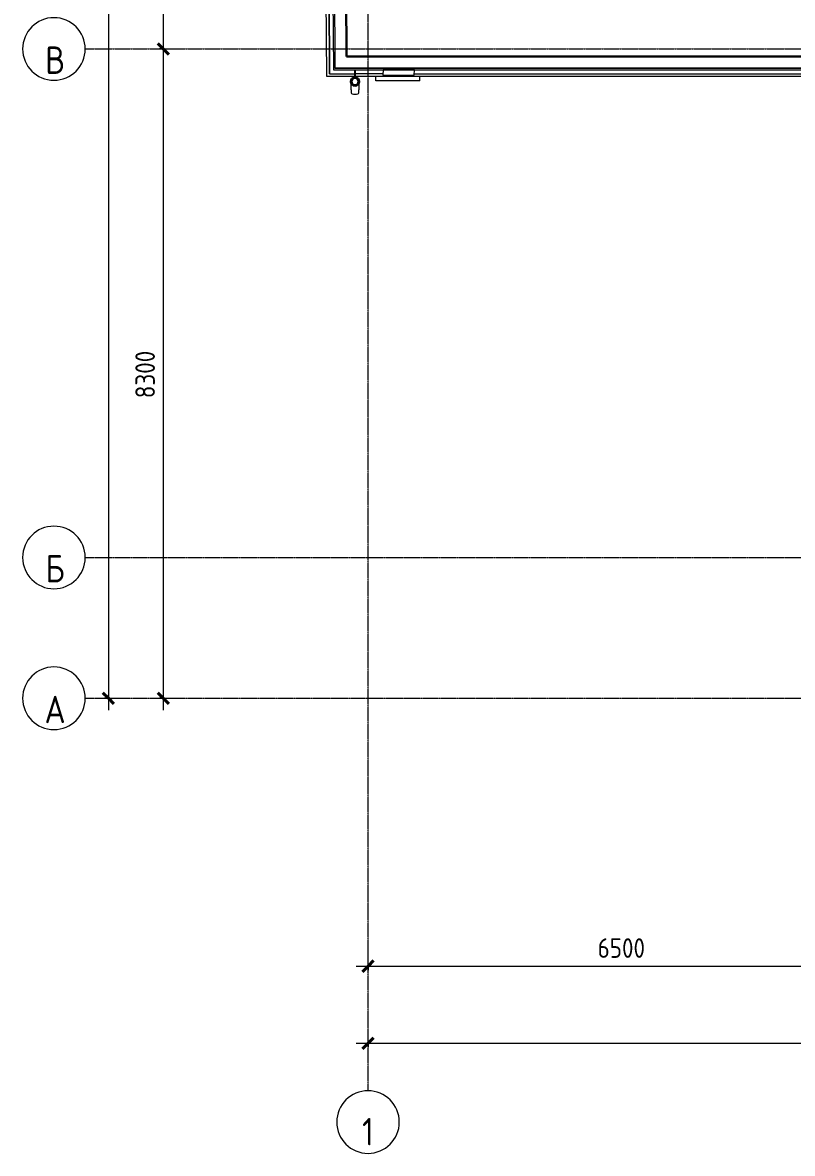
# Model space of a CAD drawing. Header units: millimetres. Extents: x -10915 to 62537, y -37640 to 44223.
# Drawn here: x -10915 to -1077, y -5823 to 8632 of the extents above; entities that cross this region are included whole.
import ezdxf

# ---------------------------------------------------------------- set-up
doc = ezdxf.new("R2010")
doc.units = ezdxf.units.MM
doc.linetypes.add('ADSK_Линия сетки', pattern=[25, 20, -2.5, 0, -2.5])
for name, color, linetype, lineweight in [('Обобщенные модели', 7, 'Continuous', 18), ('Оси', 7, 'Continuous', 9), ('Размеры', 7, 'Continuous', 9), ('Размеры-100', 7, 'Continuous', 9), ('Стены наружные', 7, 'Continuous', 18), ('Стены несущие', 7, 'Continuous', 30), ('Стены отделка', 7, 'Continuous', 30), ('Стены штриховка', 7, 'Continuous', 9)]:
    doc.layers.add(name, color=color, linetype=linetype, lineweight=lineweight)
doc.styles.add('GOST Common', font='GOST_Common.ttf', dxfattribs={"width": 0.9, "height": 350})
doc.styles.add('GOST Common_1', font='GOST_Common.ttf', dxfattribs={"width": 0.9, "height": 250})
doc.dimstyles.new('ADSK_Основной_2_5_мм', dxfattribs={"dimscale": 304.8, "dimtxt": 251.428749, "dimasz": 0.463911, "dimexe": 0.492126, "dimexo": 0.492126, "dimgap": 0.098425, "dimtad": 1, "dimrnd": 0.01, "dimdsep": 46, "dimtxsty": 'GOST Common_1', "dimblk1": 'OBLIQUE', "dimblk2": 'OBLIQUE', "dimsah": 1, "dimcen": 0.09, "dimdle": 0.492126, "dimazin": 2, "dimtfac": 1, "dimtdec": 4, "dimtix": 1, "dimtmove": 0, "dimatfit": 3, "dimfxl": 1, "dimtvp": 1, "dimtolj": 1, "dimtzin": 0, "dimlwd": 20, "dimlwe": 20, "dimarcsym": 2})

# ---------------------------------------------------------------- blocks, each defined once
blk = doc.blocks.new('Водосток - Тип 1 _карниз больше 490мм_-5153572-План полов 4-го этажа')
at = {"layer": 'Обобщенные модели'}
for p, q in [((75, 306), (75, 264)), ((175, 264), (175, 306)), ((120, 109), (120, 10)), ((130, 10), (130, 109))]:
    blk.add_line(p, q, dxfattribs=at)
at = {"layer": 'Обобщенные модели', "flags": 128}
for points in [[(75, 173), (75, 174), (75, 177), (75, 180), (75, 183), (75, 186), (75, 190), (75, 193), (75, 197), (75, 201), (75, 205), (75, 210), (75, 214), (75, 219), (75, 224), (75, 229), (75, 234), (75, 239), (75, 245), (75, 250), (75, 256), (75, 261), (75, 264)], [(175, 264), (175, 258), (175, 252), (175, 247), (175, 242), (175, 236), (175, 231), (175, 226), (175, 221), (175, 216), (175, 212), (175, 207), (175, 203), (175, 199), (175, 195), (175, 191), (175, 188), (175, 184), (175, 181), (175, 178), (175, 175), (175, 173)]]:
    blk.add_lwpolyline(points, dxfattribs=at)
at = {"layer": 'Обобщенные модели'}
for start, end in [(90, 270), (270, 90)]:
    blk.add_arc((125, 160), 52, start, end, dxfattribs=at)
at = {"layer": 'Обобщенные модели', "lineweight": 40}
for start, end in [(90, 270), (270, 90)]:
    blk.add_arc((125, 160), 50, start, end, dxfattribs=at)
at = {"layer": 'Обобщенные модели'}
for start_param, end_param in [(4.712389, 6.283185), (3.141593, 4.712389)]:
    blk.add_ellipse((125, 306), major_axis=(-50, 0), ratio=0.309017, start_param=start_param, end_param=end_param, dxfattribs=at)
blk = doc.blocks.new('Ось сетки - Круг_Ø8 мм-8258-План полов 4-го этажа')
at = {"layer": 'Оси', "lineweight": 20}
for start, end in [(360, 180), (180, 360)]:
    blk.add_arc((0, 0), 4, start, end, dxfattribs=at)
blk = doc.blocks.new('DIMBLOCK1-План полов 4-го этажа')
at = {"layer": 'Размеры-100', "lineweight": 20, "transparency": 16777216}
for p, q in [((-6500, -3430), (-6500, -3280)), ((0, -3430), (0, -3280)), ((-6650, -3430), (0, -3430)), ((-6500, -3430), (-6500, -3480)), ((0, -3430), (0, -3480))]:
    blk.add_line(p, q, dxfattribs=at)
at = {"layer": 'Размеры-100', "lineweight": 40, "transparency": 16777216}
for p, q in [((-6500, -3430), (-6571, -3501)), ((-6500, -3430), (-6430, -3359)), ((0, -3430), (-71, -3501)), ((0, -3430), (70, -3359))]:
    blk.add_line(p, q, dxfattribs=at)
at = {"layer": 'Размеры-100', "color": 0, "lineweight": 20, "transparency": 16777216, "insert": (-3566, -3073), "char_height": 250, "width": 756.84, "attachment_point": 1, "line_spacing_factor": 1.022761, "style": 'GOST Common_1'}
blk.add_mtext('6500', dxfattribs=at)
blk = doc.blocks.new('_Oblique')
at = {"color": 0, "linetype": 'ByBlock', "lineweight": -2}
blk.add_line((-0.5, -0.5), (0.5, 0.5), dxfattribs=at)
blk = doc.blocks.new('DIMBLOCK12-План полов 4-го этажа')
at = {"layer": 'Размеры-100', "lineweight": 20, "transparency": 16777216}
for p, q in [((-6500, -4415), (-6500, -4265)), ((55350, -4415), (55350, -4265)), ((-6650, -4415), (55500, -4415)), ((-6500, -4415), (-6500, -4465)), ((55350, -4415), (55350, -4465))]:
    blk.add_line(p, q, dxfattribs=at)
at = {"layer": 'Размеры-100', "lineweight": 40, "transparency": 16777216}
for p, q in [((-6500, -4415), (-6571, -4485)), ((-6500, -4415), (-6430, -4344)), ((55350, -4415), (55279, -4485)), ((55350, -4415), (55420, -4344))]:
    blk.add_line(p, q, dxfattribs=at)
at = {"layer": 'Размеры-100', "color": 0, "lineweight": 20, "transparency": 16777216, "insert": (24054, -4058), "char_height": 250, "width": 889.8, "attachment_point": 1, "line_spacing_factor": 1.022761, "style": 'GOST Common_1'}
blk.add_mtext('61850', dxfattribs=at)
blk = doc.blocks.new('DIMBLOCK13-План полов 4-го этажа')
at = {"layer": 'Размеры-100', "lineweight": 40, "transparency": 16777216}
for p, q in [((-9817, 43045), (-9888, 43116)), ((-9817, 43045), (-9747, 42974)), ((-9817, -5), (-9888, 66)), ((-9817, -5), (-9747, -76))]:
    blk.add_line(p, q, dxfattribs=at)
at = {"layer": 'Размеры-100', "lineweight": 20, "transparency": 16777216}
for p, q in [((-9817, 43195), (-9817, -155)), ((-9817, 43045), (-9867, 43045)), ((-9817, 43045), (-9667, 43045)), ((-9817, -5), (-9867, -5)), ((-9817, -5), (-9667, -5))]:
    blk.add_line(p, q, dxfattribs=at)
at = {"layer": 'Размеры-100', "color": 0, "lineweight": 20, "transparency": 16777216, "insert": (-10174, 21115), "char_height": 250, "width": 971.62, "attachment_point": 1, "rotation": 90, "line_spacing_factor": 1.022761, "style": 'GOST Common_1'}
blk.add_mtext('43050', dxfattribs=at)
blk = doc.blocks.new('DIMBLOCK17-План полов 4-го этажа')
at = {"layer": 'Размеры-100', "lineweight": 40, "transparency": 16777216}
for p, q in [((-9117, 12945), (-9188, 13016)), ((-9117, 12945), (-9047, 12874)), ((-9117, 8295), (-9188, 8366)), ((-9117, 8295), (-9047, 8224))]:
    blk.add_line(p, q, dxfattribs=at)
at = {"layer": 'Размеры-100', "lineweight": 20, "transparency": 16777216}
for p, q in [((-9117, 12945), (-9167, 12945)), ((-9117, 12945), (-9117, 8295)), ((-9117, 12945), (-8967, 12945)), ((-9117, 8295), (-9167, 8295)), ((-9117, 8295), (-8967, 8295))]:
    blk.add_line(p, q, dxfattribs=at)
at = {"layer": 'Размеры-100', "color": 0, "lineweight": 20, "transparency": 16777216, "insert": (-9474, 10294), "char_height": 250, "width": 782.41, "attachment_point": 1, "rotation": 90, "line_spacing_factor": 1.022761, "style": 'GOST Common_1'}
blk.add_mtext('4650', dxfattribs=at)
blk = doc.blocks.new('DIMBLOCK18-План полов 4-го этажа')
at = {"layer": 'Размеры-100', "lineweight": 40, "transparency": 16777216}
for p, q in [((-9117, 8295), (-9188, 8366)), ((-9117, 8295), (-9047, 8224)), ((-9117, -5), (-9188, 66)), ((-9117, -5), (-9047, -76))]:
    blk.add_line(p, q, dxfattribs=at)
at = {"layer": 'Размеры-100', "lineweight": 20, "transparency": 16777216}
for p, q in [((-9117, 8295), (-9167, 8295)), ((-9117, 8295), (-9117, -155)), ((-9117, 8295), (-8967, 8295)), ((-9117, -5), (-9167, -5)), ((-9117, -5), (-8967, -5))]:
    blk.add_line(p, q, dxfattribs=at)
at = {"layer": 'Размеры-100', "color": 0, "lineweight": 20, "transparency": 16777216, "insert": (-9474, 3830), "char_height": 250, "width": 756.84, "attachment_point": 1, "rotation": 90, "line_spacing_factor": 1.022761, "style": 'GOST Common_1'}
blk.add_mtext('8300', dxfattribs=at)

msp = doc.modelspace()

# ---------------------------------------------------------------- linework, layer by layer
at = {"layer": 'Оси', "linetype": 'ADSK_Линия сетки'}
for p, q in [((-6500.435, -5022.585), (-6500.435, 44110.064)), ((-10114.729, 8295), (56004.853, 8295)), ((-10114.729, 1795), (50470.443, 1795)), ((-10114.729, -5), (50470.443, -5))]:
    msp.add_line(p, q, dxfattribs=at)
at = {"layer": 'Стены наружные'}
for p, q in [((-7027.879, 7943.59), (-7091.44, 20328.577)), ((-6993.059, 7978.59), (-7033.143, 15789.142)), ((-7033.143, 15789.142), (-6993.058, 7978.59)), ((-6993.059, 7978.59), (-6671.448, 7978.59)), ((-6308.729, 7978.59), (-6662.145, 7978.59)), ((-5908.717, 7978.59), (-546.279, 7978.59)), ((-6671.573, 7943.59), (-7027.879, 7943.59)), ((-615.561, 7943.59), (-6662.02, 7943.59)), ((-6399.655, 7885.892), (-6399.655, 7943.59)), ((-5838.951, 7885.892), (-6399.655, 7885.892)), ((-5838.951, 7885.892), (-5838.951, 7943.59))]:
    msp.add_line(p, q, dxfattribs=at)
at = {"layer": 'Стены несущие'}
for q in [(-6780.044, 9340.208), (-377.086, 8198.59)]:
    msp.add_line((-6774.185, 8198.59), q, dxfattribs=at)
at = {"layer": 'Стены отделка', "lineweight": 9}
for p, q in [((-6950.041, 9339.335), (-6943.315, 8028.59)), ((-6924.187, 8198.59), (-6923.417, 8048.59)), ((-526.687, 8198.59), (-6774.185, 8198.59)), ((-6774.185, 8198.59), (-6774.185, 8198.59)), ((-6943.315, 8028.59), (-546.279, 8028.59)), ((-6923.417, 8048.59), (-6923.417, 8048.59)), ((-546.374, 8048.59), (-6923.417, 8048.59)), ((-6923.417, 8048.59), (-525.973, 8048.59)), ((-6308.326, 8031.624), (-6308.858, 7961.626)), ((-6308.858, 7961.626), (-5908.869, 7958.59)), ((-5908.338, 8028.588), (-6308.326, 8031.624)), ((-5908.869, 7958.59), (-5908.338, 8028.588))]:
    msp.add_line(p, q, dxfattribs=at)
at = {"layer": 'Стены штриховка'}
msp.add_line((-6929.696, 9272.005), (-6924.187, 8198.59), dxfattribs=at)

# ---------------------------------------------------------------- block references
at = {"layer": 'Обобщенные модели', "rotation": 180}
msp.add_blockref('Водосток - Тип 1 _карниз больше 490мм_-5153572-План полов 4-го этажа', (-6541.797, 8038.59), dxfattribs=at)
at = {"layer": 'Оси', "lineweight": 20, "xscale": 99.99999999999993, "yscale": 99.99999999999993, "zscale": 99.99999999999993, "rotation": 269.9999999999994}
for p in [(-10514.729, 8295), (-10514.729, 1795), (-10514.729, -5)]:
    msp.add_blockref('Ось сетки - Круг_Ø8 мм-8258-План полов 4-го этажа', p, dxfattribs=at)
at = {"layer": 'Оси', "lineweight": 20, "xscale": 99.99999999999993, "yscale": 99.99999999999993, "zscale": 99.99999999999993}
msp.add_blockref('Ось сетки - Круг_Ø8 мм-8258-План полов 4-го этажа', (-6500.435, -5422.585), dxfattribs=at)

# ---------------------------------------------------------------- texts
at = {"layer": 'Оси', "char_height": 350, "attachment_point": 5, "line_spacing_factor": 1.022766, "style": 'GOST Common'}
for s, insert, width in [('\\pxqc,t0.25714,0.51429,0.77143,1.02857,1.28571,1.54286,1.8,2.05714,2.31429,2.57143,2.82857,3.08571,3.34286,3.6,3.85714,4.11429,4.37143,4.62857,4.88571,5.14286,5.4,5.65714,5.91429,6.17143,6.42857,6.68571,6.94286,7.2,7.45714,7.71429,7.97143,8.22857;{В}', (-10499.801, 8152.149), 261.9), ('\\pxqc,t0.25714,0.51429,0.77143,1.02857,1.28571,1.54286,1.8,2.05714,2.31429,2.57143,2.82857,3.08571,3.34286,3.6,3.85714,4.11429,4.37143,4.62857,4.88571,5.14286,5.4,5.65714,5.91429,6.17143,6.42857,6.68571,6.94286,7.2,7.45714,7.71429,7.97143,8.22857;{Б}', (-10499.801, 1652.149), 261.9), ('\\pxqc,t0.25714,0.51429,0.77143,1.02857,1.28571,1.54286,1.8,2.05714,2.31429,2.57143,2.82857,3.08571,3.34286,3.6,3.85714,4.11429,4.37143,4.62857,4.88571,5.14286,5.4,5.65714,5.91429,6.17143,6.42857,6.68571,6.94286,7.2,7.45714,7.71429,7.97143,8.22857;{А}', (-10499.801, -147.851), 291.6), ('\\pxqc,t0.25714,0.51429,0.77143,1.02857,1.28571,1.54286,1.8,2.05714,2.31429,2.57143,2.82857,3.08571,3.34286,3.6,3.85714,4.11429,4.37143,4.62857,4.88571,5.14286,5.4,5.65714,5.91429,6.17143,6.42857,6.68571,6.94286,7.2,7.45714,7.71429,7.97143,8.22857;{1}', (-6501.265, -5545.49), 161.1)]:
    msp.add_mtext(s, dxfattribs=dict(at, insert=insert, width=width))

# ---------------------------------------------------------------- dimensions: what is measured, and where the dimension line sits
at = {"layer": 'Размеры', "lineweight": 20}
for base, p1, p2, override, picture, middle in [((-9817.374, -5), (-9717.389, 43045), (-9717.389, -5), {"dimpost": '<>', "dimfxl": 43050}, 'DIMBLOCK13-План полов 4-го этажа', (-9972.374, 21520)), ((-9117.374, 8295), (-9017.389, 12945), (-9017.389, 8295), {"dimpost": '<>', "dimfxl": 4650}, 'DIMBLOCK17-План полов 4-го этажа', (-9272.374, 10620)), ((-9117.374, -5), (-9017.389, 8295), (-9017.389, -5), {"dimpost": '<>', "dimfxl": 8300}, 'DIMBLOCK18-План полов 4-го этажа', (-9272.374, 4145))]:
    dim = msp.add_linear_dim(base=base, p1=p1, p2=p2, angle=90, dimstyle='ADSK_Основной_2_5_мм', override=override, dxfattribs=at)
    dim.commit()
    dim.dimension.update_dxf_attribs({"geometry": picture, "text_midpoint": middle})
for base, p1, p2, override, picture, middle in [((-0.435, -3430.171), (-6500.435, -3330.186), (-0.435, -3330.186), {"dimpost": '<>', "dimfxl": 6500}, 'DIMBLOCK1-План полов 4-го этажа', (-3250.435, -3275.171)), ((55349.565, -4414.564), (-6500.435, -4314.579), (55349.565, -4314.579), {"dimpost": '<>', "dimfxl": 61850}, 'DIMBLOCK12-План полов 4-го этажа', (24424.565, -4259.564))]:
    dim = msp.add_linear_dim(base=base, p1=p1, p2=p2, dimstyle='ADSK_Основной_2_5_мм', override=override, dxfattribs=at)
    dim.commit()
    dim.dimension.update_dxf_attribs({"geometry": picture, "text_midpoint": middle})

doc.saveas('drawing.dxf')
